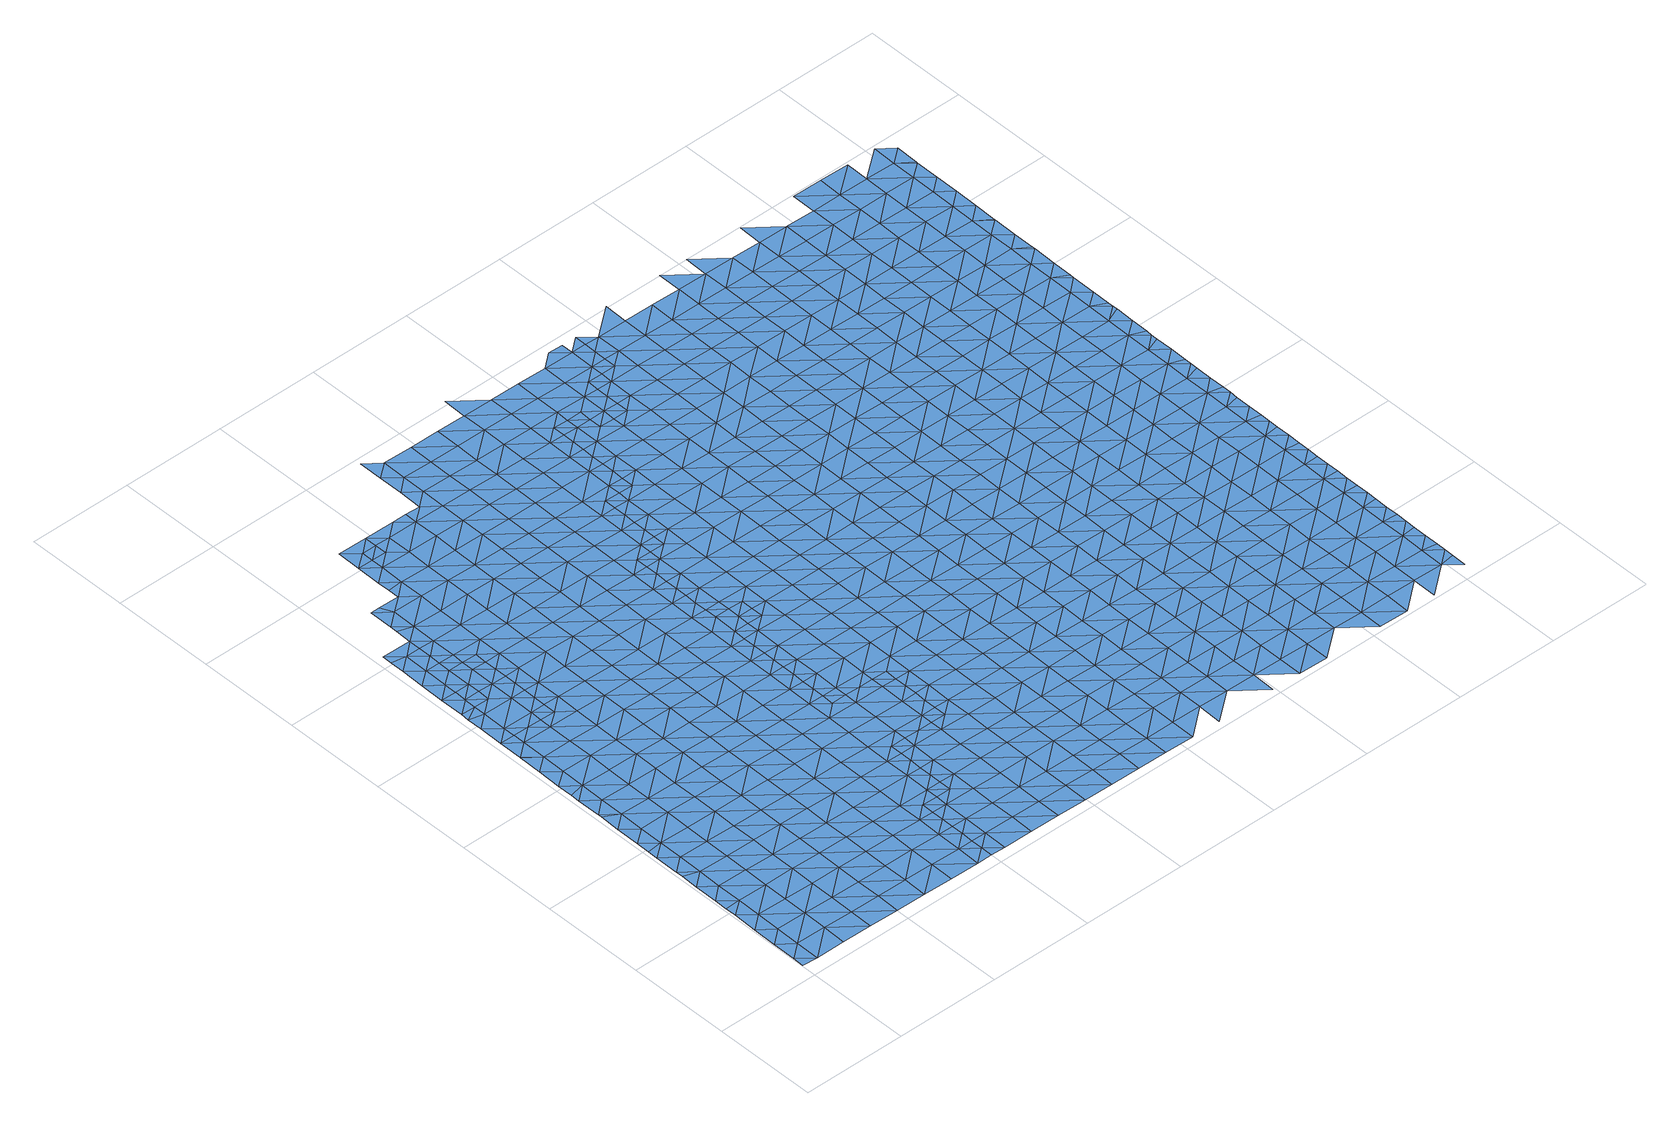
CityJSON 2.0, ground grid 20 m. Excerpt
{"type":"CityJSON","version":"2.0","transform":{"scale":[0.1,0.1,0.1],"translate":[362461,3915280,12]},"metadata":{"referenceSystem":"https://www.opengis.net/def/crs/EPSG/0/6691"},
"CityObjects":{
"waterbody1":{"type":"WaterBody","attributes":{"name":"9","class":"1140","function":"1","WaterBodyRiverFloodingRiskAttribute.description":"5","WaterBodyRiverFloodingRiskAttribute.rankOrg":"2","WaterBodyRiverFloodingRiskAttribute.adminType":"2","WaterBodyRiverFloodingRiskAttribute.scale":"L1"},"geometry":[{"type":"MultiSurface","lod":"1","boundaries":[[[0,1,2]],[[2,3,4]],[[2,1,3]],[[4,5,6]],[[5,4,3]],[[7,8,6]],[[9,3,1]],[[7,6,5]],[[10,11,8]],[[7,10,8]],[[3,12,5]],[[11,10,13]],[[9,12,3]],[[1,14,9]],[[5,12,7]],[[10,15,13]],[[13,15,16]],[[17,10,7]],[[16,18,19]],[[15,18,16]],[[19,18,20]],[[21,9,14]],[[17,15,10]],[[18,22,20]],[[7,12,23]],[[20,22,24]],[[17,7,23]],[[25,26,24]],[[17,27,15]],[[26,25,28]],[[25,24,22]],[[12,9,29]],[[18,15,27]],[[30,22,18]],[[29,9,21]],[[12,31,23]],[[28,32,33]],[[34,31,12]],[[28,25,32]],[[34,12,29]],[[35,36,33]],[[30,18,27]],[[36,35,37]],[[35,33,32]],[[25,22,38]],[[38,22,30]],[[17,23,39]],[[38,40,25]],[[41,37,35]],[[29,21,42]],[[43,37,41]],[[27,17,39]],[[44,45,43]],[[23,31,39]],[[27,46,30]],[[32,25,47]],[[45,44,48]],[[44,43,41]],[[34,29,49]],[[47,25,40]],[[35,32,47]],[[46,27,39]],[[29,42,49]],[[34,50,31]],[[51,48,44]],[[52,50,34]],[[53,48,51]],[[38,30,54]],[[41,35,55]],[[56,44,41]],[[31,50,39]],[[55,35,47]],[[34,49,52]],[[51,57,53]],[[30,46,54]],[[53,57,58]],[[58,57,59]],[[60,38,54]],[[56,41,55]],[[40,38,61]],[[59,62,63]],[[44,64,51]],[[49,42,65]],[[46,39,66]],[[61,38,60]],[[47,40,61]],[[49,67,52]],[[59,57,62]],[[68,64,44]],[[64,57,51]],[[69,54,46]],[[68,44,56]],[[39,50,66]],[[61,70,47]],[[71,63,62]],[[55,47,70]],[[52,72,50]],[[73,46,66]],[[49,65,67]],[[57,74,62]],[[70,75,55]],[[55,76,56]],[[64,74,57]],[[77,71,62]],[[78,66,50]],[[69,46,73]],[[60,54,69]],[[52,67,72]],[[79,68,56]],[[61,60,80]],[[76,55,75]],[[78,50,72]],[[66,81,73]],[[80,60,69]],[[65,82,67]],[[78,81,66]],[[68,79,64]],[[77,62,83]],[[62,74,83]],[[84,69,73]],[[70,61,85]],[[67,86,72]],[[56,76,79]],[[64,87,74]],[[61,80,85]],[[88,77,83]],[[82,86,67]],[[86,78,72]],[[65,89,82]],[[75,70,90]],[[91,83,74]],[[90,70,85]],[[92,76,75]],[[87,64,79]],[[73,81,84]],[[84,93,69]],[[94,88,83]],[[80,69,93]],[[92,79,76]],[[80,95,85]],[[96,75,90]],[[74,87,91]],[[97,82,89]],[[81,78,98]],[[99,84,81]],[[92,75,96]],[[100,87,79]],[[101,90,85]],[[78,86,98]],[[102,83,91]],[[80,93,95]],[[94,83,102]],[[103,86,82]],[[99,81,98]],[[104,85,95]],[[90,101,96]],[[100,79,92]],[[99,105,84]],[[106,91,87]],[[107,108,109]],[[110,111,107]],[[112,94,102]],[[113,94,112]],[[114,95,93]],[[86,115,98]],[[116,113,112]],[[117,106,87]],[[85,104,101]],[[82,97,103]],[[96,118,92]],[[117,87,100]],[[93,84,114]],[[119,102,91]],[[107,109,110]],[[111,120,121]],[[122,123,124]],[[122,116,112]],[[124,116,122]],[[114,84,105]],[[120,111,110]],[[98,125,99]],[[106,119,91]],[[119,112,102]],[[95,126,104]],[[127,121,120]],[[118,96,101]],[[86,103,115]],[[92,128,100]],[[109,129,110]],[[130,131,97]],[[132,133,134]],[[132,123,133]],[[135,136,137]],[[103,97,131]],[[125,98,115]],[[135,127,136]],[[123,122,133]],[[138,122,112]],[[104,139,101]],[[127,120,136]],[[128,92,118]],[[140,120,110]],[[95,114,126]],[[126,139,104]],[[129,140,110]],[[141,142,103]],[[103,142,115]],[[137,143,144]],[[145,146,129]],[[105,99,147]],[[103,131,141]],[[148,114,105]],[[145,134,146]],[[149,150,100]],[[150,106,117]],[[134,133,146]],[[101,151,118]],[[137,136,143]],[[149,100,128]],[[99,125,147]],[[143,152,144]],[[138,112,119]],[[153,133,122]],[[146,140,129]],[[117,100,150]],[[154,155,115]],[[115,155,125]],[[115,142,154]],[[156,126,114]],[[148,105,147]],[[157,119,106]],[[118,158,128]],[[136,120,159]],[[155,160,125]],[[161,122,138]],[[101,139,151]],[[159,120,140]],[[143,162,152]],[[160,163,125]],[[159,164,136]],[[136,165,143]],[[147,125,163]],[[156,114,148]],[[166,138,119]],[[167,139,126]],[[153,122,161]],[[146,133,153]],[[128,168,149]],[[118,151,158]],[[106,150,157]],[[169,126,156]],[[139,167,151]],[[140,146,170]],[[149,171,150]],[[147,172,148]],[[143,165,162]],[[138,173,161]],[[128,158,168]],[[140,174,159]],[[136,164,165]],[[119,157,166]],[[146,153,170]],[[175,172,147]],[[147,163,175]],[[176,158,151]],[[126,169,167]],[[150,177,157]],[[167,176,151]],[[178,153,161]],[[162,179,180]],[[149,168,171]],[[175,163,181]],[[138,166,173]],[[140,170,174]],[[156,148,172]],[[159,182,164]],[[180,179,183]],[[184,168,158]],[[156,185,169]],[[162,165,179]],[[157,186,166]],[[187,161,173]],[[176,184,158]],[[153,178,170]],[[150,171,177]],[[181,188,175]],[[159,174,189]],[[169,190,167]],[[191,183,192]],[[193,171,168]],[[183,179,192]],[[156,172,185]],[[166,194,173]],[[195,172,175]],[[161,187,178]],[[184,196,168]],[[159,189,182]],[[157,177,186]],[[165,197,179]],[[198,195,175]],[[178,199,170]],[[165,164,197]],[[175,188,198]],[[200,191,192]],[[196,193,168]],[[167,201,176]],[[174,170,199]],[[202,177,171]],[[169,185,190]],[[173,203,187]],[[164,182,197]],[[166,186,194]],[[179,204,192]],[[205,206,172]],[[172,206,185]],[[199,207,174]],[[205,172,195]],[[174,208,189]],[[193,202,171]],[[202,186,177]],[[192,209,200]],[[176,210,184]],[[167,190,201]],[[187,211,178]],[[173,194,203]],[[212,213,185]],[[179,197,204]],[[185,206,212]],[[214,194,186]],[[190,185,213]],[[184,215,196]],[[208,174,207]],[[208,216,189]],[[216,197,182]],[[176,201,210]],[[192,217,209]],[[178,218,199]],[[187,203,211]],[[182,189,216]],[[192,204,217]],[[190,219,201]],[[220,203,194]],[[184,210,215]],[[221,222,209]],[[199,223,207]],[[186,202,214]],[[178,211,218]],[[218,223,199]],[[222,221,224]],[[190,213,219]],[[193,196,225]],[[226,202,193]],[[201,227,210]],[[209,217,221]],[[228,194,214]],[[204,197,229]],[[196,215,225]],[[225,226,193]],[[207,230,208]],[[231,217,204]],[[203,232,211]],[[213,233,219]],[[197,216,229]],[[229,234,204]],[[221,235,224]],[[220,232,203]],[[232,218,211]],[[215,210,236]],[[237,216,208]],[[194,228,220]],[[201,219,227]],[[230,207,223]],[[236,238,215]],[[239,225,215]],[[230,237,208]],[[238,239,215]],[[233,240,219]],[[214,202,241]],[[242,223,218]],[[236,210,243]],[[244,229,216]],[[214,245,228]],[[231,204,234]],[[210,227,243]],[[202,226,241]],[[239,246,225]],[[232,242,218]],[[237,244,216]],[[246,247,225]],[[221,217,248]],[[240,249,219]],[[226,225,247]],[[228,250,220]],[[251,236,243]],[[248,217,231]],[[221,248,235]],[[252,230,223]],[[214,241,245]],[[247,253,226]],[[244,254,229]],[[227,219,249]],[[229,255,234]],[[253,256,226]],[[226,256,241]],[[257,252,223]],[[249,258,227]],[[259,237,230]],[[228,245,250]],[[249,240,260]],[[223,242,257]],[[243,227,258]],[[261,262,241]],[[241,262,245]],[[235,248,263]],[[251,243,264]],[[232,220,265]],[[241,256,261]],[[266,264,243]],[[259,244,237]],[[232,267,242]],[[229,254,255]],[[220,250,265]],[[260,268,249]],[[231,234,269]],[[270,271,245]],[[270,245,262]],[[272,257,242]],[[259,230,252]],[[273,254,244]],[[250,245,271]],[[243,258,266]],[[248,231,269]],[[263,248,274]],[[234,255,269]],[[232,265,267]],[[275,276,249]],[[275,249,268]],[[250,277,265]],[[258,249,276]],[[278,252,257]],[[279,255,254]],[[280,264,266]],[[250,271,277]],[[273,244,259]],[[281,248,269]],[[242,267,272]],[[277,282,265]],[[283,284,258]],[[285,267,265]],[[274,248,281]],[[273,279,254]],[[258,276,283]],[[282,285,265]],[[266,258,284]],[[286,280,266]],[[287,269,255]],[[271,288,277]],[[252,289,259]],[[284,286,266]],[[281,290,274]],[[257,272,278]],[[278,289,252]],[[285,291,267]],[[292,272,267]],[[274,290,293]],[[279,287,255]],[[288,271,294]],[[291,292,267]],[[295,280,286]],[[259,296,273]],[[297,277,288]],[[269,298,281]],[[287,298,269]],[[299,300,272]],[[272,300,278]],[[294,301,288]],[[302,293,303]],[[272,292,299]],[[293,290,303]],[[273,304,279]],[[305,306,302]],[[281,307,290]],[[259,289,296]],[[300,308,278]],[[309,289,278]],[[298,307,281]],[[310,311,288]],[[308,309,278]],[[305,302,303]],[[288,301,310]],[[297,288,311]],[[312,287,279]],[[313,303,290]],[[273,296,304]],[[307,313,290]],[[314,296,289]],[[315,298,287]],[[316,305,303]],[[314,289,309]],[[279,304,312]],[[296,317,304]],[[316,303,313]],[[287,312,315]],[[316,318,305]],[[309,319,314]],[[307,298,320]],[[304,321,312]],[[307,322,313]],[[296,314,317]],[[317,321,304]],[[298,315,320]],[[319,323,314]],[[312,324,315]],[[313,325,316]],[[323,326,314]],[[307,320,322]],[[326,327,314]],[[328,320,315]],[[317,314,327]],[[316,329,318]],[[312,321,324]],[[330,321,317]],[[313,322,325]],[[325,329,316]],[[331,330,317]],[[317,327,331]],[[315,324,328]],[[329,332,318]],[[333,334,321]],[[322,320,335]],[[321,330,333]],[[324,321,334]],[[320,328,335]],[[336,322,335]],[[324,337,328]],[[325,322,338]],[[324,334,339]],[[322,336,338]],[[340,339,334]],[[329,341,332]],[[329,325,341]],[[335,328,337]],[[324,339,337]],[[325,338,341]],[[340,342,339]],[[336,335,343]],[[335,337,343]],[[343,344,336]],[[345,337,339]],[[332,341,346]],[[347,345,339]],[[338,336,344]],[[339,342,347]],[[348,349,337]],[[337,349,343]],[[341,338,350]],[[337,345,348]],[[350,338,344]],[[349,351,343]],[[351,352,343]],[[343,352,344]],[[346,341,353]],[[353,341,350]],[[354,355,344]],[[344,355,350]],[[356,346,357]],[[344,352,354]],[[346,353,357]],[[355,358,350]],[[350,358,353]],[[353,359,357]],[[358,359,353]],[[355,360,358]],[[360,361,358]],[[362,357,359]],[[361,363,358]],[[358,363,359]],[[364,365,361]],[[364,366,365]],[[365,366,367]],[[365,363,361]],[[359,368,362]],[[367,369,365]],[[359,363,368]],[[370,363,365]],[[371,370,365]],[[365,369,371]],[[362,368,372]],[[370,373,363]],[[374,368,363]],[[373,374,363]],[[375,372,368]],[[375,368,374]],[[375,374,376]],[[372,377,378]],[[372,375,377]],[[376,379,375]],[[380,378,377]],[[381,377,375]],[[382,381,375]],[[375,379,382]],[[381,383,377]],[[383,384,377]]]}]},
"waterbody2":{"type":"WaterBody","attributes":{"name":"9","class":"1140","function":"1","WaterBodyRiverFloodingRiskAttribute.description":"5","WaterBodyRiverFloodingRiskAttribute.rankOrg":"2","WaterBodyRiverFloodingRiskAttribute.adminType":"2","WaterBodyRiverFloodingRiskAttribute.scale":"L1"},"geometry":[{"type":"MultiSurface","lod":"1","boundaries":[[[385,386,387]],[[387,386,388]],[[389,390,387]],[[387,390,391]],[[392,389,387]],[[392,387,388]],[[391,385,387]]]}]},
"waterbody3":{"type":"WaterBody","attributes":{"name":"9","class":"1140","function":"1","WaterBodyRiverFloodingRiskAttribute.description":"5","WaterBodyRiverFloodingRiskAttribute.rankOrg":"1","WaterBodyRiverFloodingRiskAttribute.adminType":"2","WaterBodyRiverFloodingRiskAttribute.scale":"L1"},"geometry":[{"type":"MultiSurface","lod":"1","boundaries":[[[109,108,393]],[[393,145,109]],[[389,394,395]],[[124,123,395]],[[113,116,396]],[[395,396,116]],[[395,397,396]],[[396,397,77]],[[396,77,88]],[[88,94,396]],[[113,396,94]],[[124,395,116]],[[398,132,134]],[[145,393,134]],[[145,129,109]],[[71,77,397]],[[394,397,395]],[[394,389,392]],[[385,391,399]],[[400,401,399]],[[402,397,394]],[[400,403,401]],[[107,111,400]],[[404,127,405]],[[121,404,111]],[[111,404,400]],[[400,404,403]],[[403,404,406]],[[404,405,406]],[[401,386,399]],[[386,385,399]],[[407,392,388]],[[392,407,394]],[[402,394,407]],[[121,127,404]],[[63,397,402]],[[63,71,397]],[[398,123,132]],[[123,398,395]],[[398,389,395]],[[390,389,398]],[[390,398,391]],[[391,398,393]],[[134,393,398]],[[108,391,393]],[[399,391,108]],[[400,399,108]],[[400,108,107]]]}]},
"waterbody4":{"type":"WaterBody","attributes":{"name":"9","class":"1140","function":"1","WaterBodyRiverFloodingRiskAttribute.description":"5","WaterBodyRiverFloodingRiskAttribute.rankOrg":"3","WaterBodyRiverFloodingRiskAttribute.adminType":"2","WaterBodyRiverFloodingRiskAttribute.scale":"L1"},"geometry":[{"type":"MultiSurface","lod":"1","boundaries":[[[131,130,408]],[[141,409,142]],[[141,131,409]],[[131,408,409]],[[154,410,155]],[[154,142,410]],[[142,409,410]],[[411,409,408]],[[410,412,155]],[[160,155,412]],[[163,160,412]],[[413,410,409]],[[181,163,412]],[[413,409,411]],[[412,410,414]],[[181,412,188]],[[414,410,413]],[[415,413,411]],[[416,412,414]],[[188,412,416]],[[417,195,198]],[[417,188,416]],[[198,188,417]],[[414,413,418]],[[418,413,415]],[[205,419,206]],[[419,195,417]],[[205,195,419]],[[416,414,420]],[[421,417,416]],[[420,414,418]],[[212,422,213]],[[212,206,422]],[[206,419,422]],[[415,423,418]],[[421,416,420]],[[417,424,419]],[[421,424,417]],[[233,213,422]],[[425,422,419]],[[418,426,420]],[[422,240,233]],[[418,423,426]],[[426,427,420]],[[420,428,421]],[[419,424,425]],[[428,424,421]],[[429,422,425]],[[240,422,429]],[[238,236,251]],[[430,239,238]],[[420,427,428]],[[424,431,425]],[[238,251,430]],[[430,432,239]],[[428,431,424]],[[260,240,429]],[[246,239,432]],[[426,423,433]],[[434,429,425]],[[247,246,432]],[[251,264,430]],[[433,435,426]],[[432,436,247]],[[268,260,429]],[[253,436,256]],[[253,247,436]],[[427,426,435]],[[435,437,427]],[[438,432,430]],[[427,439,428]],[[425,431,434]],[[434,440,429]],[[261,441,262]],[[261,256,441]],[[429,440,268]],[[256,436,441]],[[438,436,432]],[[430,264,442]],[[280,442,264]],[[443,262,441]],[[270,262,443]],[[439,427,437]],[[431,428,439]],[[444,434,431]],[[433,445,435]],[[271,270,443]],[[438,430,442]],[[436,446,441]],[[275,268,447]],[[294,271,443]],[[268,440,447]],[[276,275,447]],[[435,448,437]],[[280,295,442]],[[444,431,439]],[[449,443,441]],[[434,450,440]],[[277,297,282]],[[446,436,438]],[[444,450,434]],[[283,276,451]],[[452,285,282]],[[446,449,441]],[[276,447,451]],[[284,283,451]],[[453,447,440]],[[448,435,445]],[[437,454,439]],[[451,455,284]],[[294,443,301]],[[282,297,452]],[[455,295,286]],[[452,456,285]],[[457,442,295]],[[286,284,455]],[[456,292,291]],[[458,444,439]],[[291,285,456]],[[454,437,448]],[[457,459,442]],[[443,460,301]],[[297,311,452]],[[438,459,446]],[[460,443,449]],[[440,450,453]],[[453,461,447]],[[438,442,459]],[[457,295,455]],[[299,462,300]],[[299,292,462]],[[451,447,461]],[[458,439,454]],[[463,449,446]],[[444,464,450]],[[292,456,462]],[[465,456,452]],[[451,466,455]],[[458,464,444]],[[461,466,451]],[[462,467,300]],[[459,463,446]],[[310,468,311]],[[448,445,469]],[[310,301,468]],[[308,467,309]],[[308,300,467]],[[301,460,468]],[[470,453,450]],[[469,471,448]],[[455,472,457]],[[452,311,465]],[[454,448,471]],[[319,309,467]],[[311,468,465]],[[460,449,473]],[[453,470,461]],[[462,456,474]],[[471,475,454]],[[473,449,463]],[[450,464,476]],[[474,456,465]],[[455,466,472]],[[462,477,467]],[[458,454,475]],[[470,450,476]],[[467,323,319]],[[478,464,458]],[[468,460,479]],[[480,465,468]],[[481,457,472]],[[459,482,463]],[[479,460,473]],[[470,483,461]],[[477,462,474]],[[459,457,482]],[[479,480,468]],[[484,471,469]],[[478,476,464]],[[466,461,483]],[[482,457,481]],[[485,473,463]],[[486,474,465]],[[458,475,487]],[[467,488,323]],[[488,467,477]],[[482,485,463]],[[478,458,487]],[[472,466,489]],[[490,481,472]],[[491,475,471]],[[492,479,473]],[[493,477,474]],[[478,494,476]],[[476,495,470]],[[486,465,480]],[[466,483,489]],[[489,490,472]],[[485,492,473]],[[326,323,496]],[[497,471,484]],[[475,491,487]],[[470,495,483]],[[323,488,496]],[[327,326,496]],[[479,498,480]],[[499,488,477]],[[474,486,493]],[[500,330,331]],[[331,327,500]],[[471,497,491]],[[476,494,495]],[[483,501,489]],[[327,496,500]],[[502,481,490]],[[499,496,488]],[[482,503,485]],[[487,504,478]],[[480,505,486]],[[482,481,503]],[[479,492,498]],[[498,505,480]],[[477,493,506]],[[507,504,487]],[[508,490,489]],[[333,330,509]],[[503,481,502]],[[507,487,491]],[[478,504,494]],[[484,510,497]],[[330,500,509]],[[334,333,509]],[[499,477,506]],[[485,511,492]],[[483,495,501]],[[486,512,493]],[[496,513,500]],[[340,334,509]],[[508,489,501]],[[514,506,493]],[[515,502,490]],[[497,516,491]],[[512,486,505]],[[508,517,490]],[[513,496,499]],[[485,503,511]],[[510,516,497]],[[516,507,491]],[[495,494,518]],[[519,492,511]],[[494,504,518]],[[509,500,520]],[[514,493,512]],[[340,509,342]],[[520,500,513]],[[498,492,521]],[[514,522,506]],[[506,523,499]],[[501,495,524]],[[515,490,517]],[[503,502,515]],[[525,511,503]],[[507,526,504]],[[521,492,519]],[[505,498,521]],[[516,526,507]],[[495,518,524]],[[501,527,508]],[[521,528,505]],[[342,509,529]],[[530,518,504]],[[509,520,529]],[[531,527,501]],[[527,517,508]],[[532,519,511]],[[531,501,524]],[[512,505,528]],[[525,503,515]],[[513,499,523]],[[512,533,514]],[[506,522,523]],[[525,532,511]],[[534,520,513]],[[528,533,512]],[[535,516,510]],[[536,345,347]],[[523,537,513]],[[536,342,529]],[[347,342,536]],[[538,524,518]],[[510,539,535]],[[540,515,517]],[[504,526,530]],[[537,534,513]],[[530,541,518]],[[520,534,529]],[[542,526,516]],[[348,543,349]],[[348,345,543]],[[544,545,519]],[[546,517,527]],[[522,514,547]],[[548,523,522]],[[515,540,525]],[[345,536,543]],[[544,519,532]],[[521,519,545]],[[529,549,536]],[[543,550,349]],[[514,533,547]],[[538,518,541]],[[534,549,529]],[[531,524,538]],[[351,550,352]],[[551,532,525]],[[351,349,550]],[[528,521,545]],[[552,533,528]],[[517,546,540]],[[516,535,542]],[[523,553,537]],[[522,547,548]],[[554,555,526]],[[354,556,355]],[[554,526,542]],[[354,352,556]],[[527,557,546]],[[551,525,540]],[[530,526,555]],[[558,544,532]],[[352,550,556]],[[531,538,559]],[[543,536,560]],[[527,531,557]],[[561,550,543]],[[562,547,533]],[[551,563,532]],[[528,545,552]],[[523,548,553]],[[553,564,537]],[[541,530,555]],[[536,549,560]],[[360,355,556]],[[531,559,557]],[[565,549,534]],[[541,566,538]],[[567,533,552]],[[557,568,546]],[[546,569,540]],[[561,543,560]],[[542,535,570]],[[556,550,366]],[[534,537,565]],[[364,360,556]],[[570,535,571]],[[558,532,563]],[[572,541,555]],[[545,544,558]],[[573,552,545]],[[548,547,562]],[[574,553,548]],[[540,569,551]],[[565,537,564]],[[533,567,562]],[[558,573,545]],[[556,366,364]],[[364,361,360]],[[366,550,575]],[[559,538,566]],[[549,576,560]],[[550,561,575]],[[569,546,568]],[[577,542,570]],[[541,572,566]],[[578,567,552]],[[579,557,559]],[[554,542,580]],[[551,581,563]],[[582,576,549]],[[574,548,562]],[[569,581,551]],[[553,583,564]],[[582,549,565]],[[560,576,561]],[[580,542,577]],[[367,366,575]],[[584,559,566]],[[555,554,585]],[[552,573,578]],[[567,586,562]],[[553,574,583]],[[572,555,585]],[[579,559,584]],[[568,557,579]],[[554,580,585]],[[587,586,567]],[[565,564,588]],[[587,567,578]],[[575,561,589]],[[588,564,583]],[[563,581,590]],[[558,563,591]],[[367,575,369]],[[592,593,570]],[[588,594,565]],[[595,369,575]],[[596,597,572]],[[561,576,589]],[[589,595,575]],[[598,580,577]],[[596,572,585]],[[573,558,591]],[[566,597,584]],[[570,599,592]],[[574,562,586]],[[577,570,593]],[[563,590,591]],[[582,565,594]],[[566,572,597]],[[568,579,600]],[[569,568,601]],[[602,583,574]],[[591,603,573]],[[604,576,582]],[[573,605,578]],[[598,585,580]],[[601,568,600]],[[581,569,601]],[[605,587,578]],[[606,602,574]],[[607,590,581]],[[584,608,579]],[[583,602,588]],[[576,604,589]],[[595,609,369]],[[574,586,606]],[[582,594,610]],[[609,370,371]],[[577,593,598]],[[371,369,609]],[[605,573,603]],[[611,584,597]],[[599,612,592]],[[598,613,585]],[[604,582,610]],[[581,601,614]],[[589,615,595]],[[609,616,370]],[[608,584,611]],[[604,615,589]],[[600,579,608]],[[607,581,614]],[[591,590,607]],[[617,597,596]],[[373,370,616]],[[586,587,618]],[[619,601,600]],[[592,620,593]],[[594,588,621]],[[596,585,622]],[[623,610,594]],[[374,373,616]],[[618,587,605]],[[586,624,606]],[[621,588,602]],[[620,598,593]],[[599,625,612]],[[376,374,616]],[[585,613,622]],[[603,591,626]],[[597,617,611]],[[627,600,608]],[[626,591,607]],[[624,586,618]],[[609,595,628]],[[623,594,621]],[[628,595,615]],[[624,629,606]],[[609,630,616]],[[606,631,602]],[[619,600,627]],[[592,612,620]],[[614,601,619]],[[632,613,598]],[[596,622,617]],[[633,634,603]],[[620,635,598]],[[636,607,614]],[[633,603,626]],[[637,618,605]],[[638,621,602]],[[639,610,623]],[[605,603,634]],[[376,616,379]],[[640,615,604]],[[604,610,641]],[[642,379,616]],[[643,612,625]],[[609,628,630]],[[630,642,616]],[[644,636,614]],[[636,626,607]],[[634,637,605]],[[608,645,627]],[[631,606,629]],[[644,614,619]],[[631,638,602]],[[613,646,622]],[[611,617,647]],[[608,611,645]],[[640,628,615]],[[618,637,624]],[[621,638,623]],[[610,639,641]],[[643,620,612]],[[632,598,635]],[[632,646,613]],[[611,647,645]],[[648,619,627]],[[649,633,626]],[[640,604,641]],[[642,650,379]],[[617,622,646]],[[650,381,382]],[[651,635,620]],[[652,649,626]],[[649,634,633]],[[617,653,647]],[[382,379,650]],[[654,627,645]],[[629,624,655]],[[619,648,644]],[[652,626,636]],[[639,623,656]],[[646,653,617]],[[657,641,639]],[[655,624,637]],[[630,628,658]],[[656,623,638]],[[658,628,640]],[[659,651,620]],[[630,660,642]],[[650,661,381]],[[659,620,643]],[[383,661,384]],[[662,637,634]],[[663,645,647]],[[383,381,661]],[[627,654,648]],[[631,629,664]],[[665,636,644]],[[666,650,642]],[[657,639,656]],[[660,630,658]],[[629,655,664]],[[664,667,631]],[[631,668,638]],[[641,669,640]],[[660,666,642]],[[665,652,636]],[[670,655,637]],[[645,663,654]],[[671,644,648]],[[632,635,672]],[[662,634,649]],[[647,653,673]],[[674,669,641]],[[675,661,650]],[[674,641,657]],[[646,632,672]],[[638,676,656]],[[640,677,658]],[[635,651,672]],[[647,673,663]],[[668,631,667]],[[644,671,665]],[[668,676,638]],[[670,637,662]],[[678,664,655]],[[656,676,657]],[[659,643,679]],[[650,666,675]],[[680,646,672]],[[681,682,652]],[[643,683,679]],[[648,684,671]],[[653,646,685]],[[653,686,673]],[[687,655,670]],[[654,663,688]],[[660,658,677]],[[648,654,684]],[[652,665,681]],[[689,690,661]],[[649,652,682]],[[657,691,674]],[[640,669,677]],[[660,692,666]],[[693,672,651]],[[689,661,675]],[[686,663,673]],[[677,692,660]],[[646,680,685]],[[682,694,649]],[[694,670,662]],[[678,655,687]],[[654,688,684]],[[659,679,695]],[[667,664,678]],[[651,659,693]],[[696,669,674]],[[691,657,676]],[[662,649,694]],[[693,659,695]],[[666,697,675]],[[686,653,685]],[[683,698,679]],[[668,667,699]],[[693,700,672]],[[686,701,663]],[[670,702,687]],[[671,684,703]],[[665,671,704]],[[696,674,691]],[[667,678,699]],[[699,705,668]],[[668,706,676]],[[707,685,680]],[[696,708,669]],[[701,709,663]],[[666,692,697]],[[675,710,689]],[[698,711,679]],[[679,712,695]],[[671,703,704]],[[680,672,707]],[[681,713,682]],[[688,663,709]],[[714,678,687]],[[681,665,713]],[[670,694,702]],[[715,675,697]],[[677,669,716]],[[709,717,688]],[[717,703,684]],[[695,712,693]],[[672,700,707]],[[706,668,705]],[[665,704,713]],[[691,676,706]],[[718,687,702]],[[692,677,716]],[[684,688,717]],[[691,719,696]],[[669,708,716]],[[692,720,697]],[[675,715,710]],[[686,685,721]],[[679,711,712]],[[722,704,703]],[[721,685,707]],[[714,723,678]],[[712,724,693]],[[687,718,714]],[[719,691,706]],[[682,713,725]],[[694,682,726]],[[696,727,708]],[[699,678,723]],[[700,693,724]],[[697,728,715]],[[692,716,720]],[[729,686,721]],[[705,699,723]],[[700,730,707]],[[682,725,726]],[[701,686,731]],[[702,732,718]],[[701,733,709]],[[703,717,722]],[[727,696,719]],[[702,694,732]],[[734,712,711]],[[723,735,705]],[[736,730,700]],[[731,686,729]],[[697,720,728]],[[736,700,724]],[[728,737,715]],[[738,739,704]],[[711,698,734]],[[706,705,735]],[[707,740,721]],[[694,726,732]],[[718,741,714]],[[704,722,738]],[[713,704,739]],[[742,719,706]],[[708,727,743]],[[733,701,731]],[[716,708,744]],[[717,709,733]],[[745,724,712]],[[710,715,746]],[[739,747,713]],[[747,726,725]],[[721,740,729]],[[720,716,744]],[[733,748,717]],[[749,706,735]],[[725,713,747]],[[708,743,744]],[[718,732,741]],[[720,750,728]],[[714,751,723]],[[715,737,746]],[[722,717,748]],[[707,730,740]],[[752,732,726]],[[729,753,731]],[[712,734,754]],[[742,706,749]],[[727,719,742]],[[748,755,722]],[[723,751,735]],[[722,756,738]],[[727,757,743]],[[750,720,744]],[[714,741,758]],[[712,754,745]],[[759,733,731]],[[736,724,760]],[[729,740,753]],[[714,758,751]],[[737,728,761]],[[735,762,749]],[[738,763,739]],[[757,727,742]],[[726,747,752]],[[761,728,750]],[[751,762,735]],[[730,736,760]],[[756,722,755]],[[724,745,760]],[[764,765,732]],[[734,766,767]],[[765,758,741]],[[731,753,768]],[[769,742,749]],[[732,752,764]],[[741,732,765]],[[754,734,767]],[[770,753,740]],[[743,757,771]],[[759,731,768]],[[744,743,772]],[[759,773,733]],[[737,761,774]],[[763,738,756]],[[775,730,760]],[[746,737,776]],[[747,739,763]],[[777,755,748]],[[778,769,749]],[[740,730,770]],[[750,744,772]],[[748,733,773]],[[776,737,774]],[[778,749,762]],[[779,746,776]],[[763,780,747]],[[747,781,752]],[[743,771,772]],[[750,782,761]],[[758,783,751]],[[770,730,775]],[[772,782,750]],[[773,777,748]],[[784,768,753]],[[754,767,785]],[[786,783,758]],[[745,754,787]],[[757,742,769]],[[770,788,753]],[[789,774,761]],[[751,783,762]],[[757,790,771]],[[758,765,786]],[[760,745,787]],[[754,785,787]],[[782,789,761]],[[756,755,777]],[[781,747,780]],[[764,752,781]],[[791,759,768]],[[760,792,775]],[[793,785,767]],[[794,795,767]],[[762,796,778]],[[756,797,763]],[[795,793,767]],[[790,757,769]],[[781,798,764]],[[764,799,765]],[[783,796,762]],[[800,792,760]],[[801,776,774]],[[790,802,771]],[[800,760,787]],[[753,788,784]],[[803,787,785]],[[756,777,804]],[[805,801,774]],[[801,806,776]],[[763,807,780]],[[808,785,793]],[[765,809,786]],[[805,774,789]],[[796,810,778]],[[778,811,769]],[[772,771,812]],[[803,785,808]],[[799,764,798]],[[768,784,791]],[[756,804,797]],[[770,775,813]],[[814,781,780]],[[815,800,787]],[[803,816,787]],[[782,772,812]],[[773,759,817]],[[771,802,812]],[[782,818,789]],[[769,819,790]],[[820,784,788]],[[817,759,791]],[[775,792,813]],[[809,765,799]],[[783,786,809]],[[787,816,815]],[[763,797,807]],[[811,819,769]],[[788,770,820]],[[821,798,781]],[[822,792,800]],[[777,773,823]],[[778,810,811]],[[790,819,802]],[[824,800,815]],[[789,825,805]],[[820,770,813]],[[782,812,818]],[[823,773,817]],[[822,800,824]],[[826,791,784]],[[827,828,783]],[[828,810,796]],[[780,807,814]],[[822,829,792]],[[830,813,792]],[[804,777,831]],[[829,830,792]],[[783,809,827]],[[796,783,828]],[[819,832,802]],[[789,818,825]],[[831,777,823]],[[825,833,805]],[[797,804,831]],[[805,834,801]],[[821,781,814]],[[835,784,820]],[[799,798,821]],[[836,817,791]],[[837,811,810]],[[838,818,812]],[[799,839,809]],[[813,840,820]],[[841,813,830]],[[812,802,842]],[[843,844,797]],[[784,835,826]],[[840,813,841]],[[839,827,809]],[[845,814,807]],[[842,838,812]],[[840,846,820]],[[797,831,843]],[[807,797,844]],[[802,832,842]],[[799,821,847]],[[818,838,825]],[[846,848,820]],[[805,833,834]],[[810,828,837]],[[811,849,819]],[[823,817,836]],[[835,820,848]],[[791,826,836]],[[850,821,814]],[[799,847,839]],[[851,833,825]],[[819,849,832]],[[852,853,835]],[[811,837,854]],[[852,835,848]],[[831,823,855]],[[845,807,844]],[[826,835,853]],[[855,823,836]],[[856,843,831]],[[855,857,831]],[[853,858,826]],[[859,836,826]],[[811,854,849]],[[827,839,860]],[[828,827,861]],[[828,862,837]],[[825,838,851]],[[850,814,845]],[[847,821,850]],[[859,826,858]],[[842,832,863]],[[827,860,861]],[[864,865,833]],[[865,866,834]],[[832,849,863]],[[842,867,838]],[[868,836,859]],[[833,851,864]],[[856,831,857]],[[834,833,865]],[[844,843,856]],[[839,847,869]],[[855,836,870]],[[862,828,861]],[[854,837,862]],[[871,845,844]],[[870,836,868]],[[870,872,855]],[[873,857,855]],[[874,842,863]],[[847,850,869]],[[838,867,851]],[[872,873,855]],[[875,871,844]],[[876,877,839]],[[875,844,856]],[[876,839,869]],[[878,856,857]],[[842,874,867]],[[860,839,877]],[[879,864,851]],[[854,862,880]],[[849,854,881]],[[882,878,857]],[[882,857,873]],[[850,845,871]],[[861,860,877]],[[863,849,881]],[[883,879,851]],[[879,865,864]],[[884,862,861]],[[854,880,881]],[[878,885,856]],[[863,886,874]],[[850,887,869]],[[883,851,867]],[[885,888,856]],[[856,888,875]],[[889,850,871]],[[890,871,875]],[[861,877,891]],[[863,881,886]],[[892,890,875]],[[892,875,888]],[[887,850,889]],[[876,869,887]],[[884,861,891]],[[880,862,884]],[[867,893,883]],[[894,889,871]],[[895,865,879]],[[874,886,896]],[[867,874,893]],[[871,890,897]],[[877,876,898]],[[893,874,896]],[[898,876,887]],[[899,891,877]],[[871,897,894]],[[900,887,889]],[[880,884,901]],[[881,880,902]],[[893,903,883]],[[883,904,879]],[[905,900,889]],[[905,889,894]],[[906,899,877]],[[902,880,901]],[[906,877,898]],[[903,904,883]],[[904,895,879]],[[907,884,891]],[[900,908,887]],[[909,898,887]],[[886,881,910]],[[910,881,902]],[[896,886,910]],[[909,887,908]],[[911,901,884]],[[912,893,896]],[[907,891,899]],[[913,912,896]],[[906,898,914]],[[898,909,915]],[[916,895,917]],[[893,912,903]],[[914,898,915]],[[914,918,906]],[[917,895,904]],[[919,899,906]],[[896,910,913]],[[918,919,906]],[[911,884,907]],[[902,901,911]],[[920,916,917]],[[921,907,899]],[[919,921,899]],[[922,917,904]],[[902,911,923]],[[910,902,924]],[[925,911,907]],[[903,912,926]],[[904,903,922]],[[927,907,921]],[[924,902,923]],[[913,910,924]],[[925,907,927]],[[903,926,922]],[[928,920,917]],[[913,929,912]],[[930,923,911]],[[930,911,925]],[[929,926,912]],[[931,928,917]],[[931,917,922]],[[913,924,932]],[[933,924,923]],[[934,933,923]],[[934,923,930]],[[913,932,929]],[[935,922,926]],[[936,924,933]],[[932,924,936]],[[937,926,929]],[[938,932,936]],[[935,926,937]],[[931,922,935]],[[929,932,939]],[[932,938,939]],[[940,937,929]],[[929,939,940]],[[931,935,941]],[[942,935,937]],[[940,942,937]],[[931,941,943]],[[944,941,935]],[[942,944,935]],[[945,943,941]],[[946,945,941]],[[946,941,944]]]}]},
"waterbody5":{"type":"WaterBody","attributes":{"name":"9","class":"1140","function":"1","WaterBodyRiverFloodingRiskAttribute.description":"5","WaterBodyRiverFloodingRiskAttribute.rankOrg":"1","WaterBodyRiverFloodingRiskAttribute.adminType":"2","WaterBodyRiverFloodingRiskAttribute.scale":"L1"},"geometry":[{"type":"MultiSurface","lod":"1","boundaries":[[[947,191,200]],[[947,948,191]],[[224,948,947]],[[224,947,222]],[[200,222,947]],[[200,209,222]]]}]}
},
"vertices":[
[2,30,8],[31,28,8],[3,52,8],[31,75,8],[3,98,8],[32,121,8],[4,144,8],[33,167,8],[5,191,8],[88,74,8],[34,213,8],[5,212,8],[89,120,8],[6,237,8],[87,28,8],[34,260,8],[6,283,8],[90,212,8],[35,306,8],[7,315,8],[7,329,8],[144,27,8],[36,352,8],[90,166,8],[8,376,8],[36,398,8],[8,395,8],[91,259,8],[8,422,8],[145,73,8],[92,305,8],[146,165,8],[37,444,8],[9,468,8],[146,119,8],[38,491,8],[10,507,8],[10,514,8],[92,351,8],[147,212,8],[93,397,8],[38,537,8],[201,26,8],[10,560,8],[39,583,8],[11,577,8],[148,258,8],[94,444,8],[11,607,8],[202,72,8],[203,165,8],[40,629,8],[202,118,8],[12,653,8],[149,304,8],[95,490,8],[95,536,8],[41,675,8],[13,698,8],[13,699,8],[149,350,8],[150,396,8],[41,722,8],[13,745,8],[97,628,8],[258,25,8],[204,211,8],[259,71,8],[96,582,8],[205,303,8],[151,443,8],[42,745,8],[259,117,8],[205,257,8],[97,675,8],[151,489,8],[152,535,8],[70,744,8],[260,164,8],[153,581,8],[206,349,8],[261,210,8],[315,70,8],[98,721,8],[261,256,8],[207,396,8],[316,117,8],[153,628,8],[98,744,8],[315,24,8],[207,442,8],[154,674,8],[209,534,8],[262,302,8],[127,743,8],[263,348,8],[208,488,8],[371,23,8],[317,163,8],[317,209,8],[210,580,8],[264,441,8],[155,720,8],[372,69,8],[263,395,8],[318,255,8],[211,673,8],[73,952,8],[73,929,8],[101,929,8],[102,952,8],[74,975,8],[156,766,8],[127,767,8],[319,301,8],[373,116,8],[128,790,8],[210,627,8],[265,487,8],[212,719,8],[102,998,8],[74,999,8],[156,812,8],[128,836,8],[128,813,8],[374,162,8],[320,348,8],[74,1022,8],[266,533,8],[130,928,8],[400,23,8],[400,46,8],[129,859,8],[157,859,8],[129,882,8],[75,1054,8],[103,1044,8],[75,1068,8],[212,765,8],[320,394,8],[158,951,8],[400,69,8],[401,92,8],[104,1091,8],[76,1114,8],[129,905,8],[158,905,8],[374,208,8],[375,254,8],[266,580,8],[267,626,8],[321,440,8],[93,1114,8],[214,858,8],[401,115,8],[402,138,8],[376,301,8],[268,672,8],[322,486,8],[159,997,8],[402,161,8],[213,812,8],[133,1113,8],[402,185,8],[160,1043,8],[161,1090,8],[268,718,8],[377,393,8],[322,532,8],[376,347,8],[214,904,8],[323,579,8],[432,253,8],[269,764,8],[215,950,8],[431,207,8],[378,439,8],[324,625,8],[271,857,8],[161,1136,8],[133,1134,8],[431,184,8],[217,1043,8],[133,1159,8],[378,485,8],[432,300,8],[325,671,8],[270,811,8],[459,184,8],[216,996,8],[433,346,8],[134,1206,8],[162,1182,8],[380,578,8],[325,717,8],[460,230,8],[379,532,8],[217,1089,8],[459,207,8],[271,903,8],[162,1205,8],[434,392,8],[381,624,8],[326,764,8],[218,1135,8],[460,253,8],[460,276,8],[272,949,8],[273,995,8],[191,1205,8],[435,438,8],[327,810,8],[461,299,8],[461,322,8],[381,670,8],[435,485,8],[273,1042,8],[219,1181,8],[327,856,8],[490,345,8],[383,763,8],[219,1227,8],[191,1228,8],[328,902,8],[191,1251,8],[436,531,8],[437,577,8],[491,391,8],[382,716,8],[274,1088,8],[329,948,8],[276,1180,8],[383,809,8],[490,322,8],[275,1134,8],[248,1250,8],[463,461,8],[329,995,8],[464,484,8],[464,507,8],[518,321,8],[437,623,8],[384,855,8],[491,437,8],[330,1041,8],[438,669,8],[464,530,8],[465,553,8],[276,1227,8],[547,344,8],[439,716,8],[492,461,8],[386,948,8],[465,577,8],[331,1087,8],[332,1133,8],[465,600,8],[385,901,8],[547,390,8],[386,994,8],[546,321,8],[466,623,8],[466,646,8],[276,1250,8],[520,460,8],[439,762,8],[548,437,8],[440,808,8],[575,321,8],[332,1179,8],[466,669,8],[467,692,8],[441,854,8],[387,1040,8],[305,1249,8],[575,344,8],[575,367,8],[468,738,8],[442,900,8],[388,1086,8],[548,460,8],[333,1226,8],[468,761,8],[576,390,8],[576,413,8],[468,785,8],[576,436,8],[388,1132,8],[496,715,8],[442,947,8],[334,1272,8],[469,808,8],[469,831,8],[306,1295,8],[495,692,8],[577,459,8],[443,993,8],[496,738,8],[389,1179,8],[469,854,8],[470,877,8],[524,691,8],[306,1342,8],[334,1318,8],[444,1039,8],[335,1364,8],[307,1388,8],[390,1225,8],[470,900,8],[470,923,8],[524,714,8],[524,737,8],[444,1085,8],[390,1271,8],[499,946,8],[445,1132,8],[391,1317,8],[500,992,8],[392,1363,8],[499,923,8],[446,1178,8],[501,1038,8],[447,1224,8],[527,922,8],[501,1084,8],[447,1270,8],[527,945,8],[528,968,8],[502,1131,8],[448,1316,8],[529,1015,8],[528,992,8],[449,1363,8],[529,1038,8],[529,1061,8],[503,1177,8],[503,1223,8],[559,1130,8],[504,1269,8],[558,1084,8],[558,1060,8],[505,1316,8],[586,1060,8],[559,1176,8],[560,1222,8],[587,1106,8],[505,1362,8],[586,1083,8],[587,1129,8],[587,1152,8],[561,1268,8],[588,1176,8],[588,1199,8],[562,1315,8],[589,1222,8],[589,1245,8],[506,1408,8],[562,1361,8],[618,1268,8],[618,1314,8],[617,1244,8],[646,1244,8],[619,1360,8],[674,1267,8],[645,1221,8],[674,1221,8],[645,1198,8],[673,1197,8],[675,1313,8],[702,1197,8],[702,1243,8],[702,1220,8],[676,1359,8],[703,1266,8],[703,1289,8],[732,1312,8],[732,1289,8],[733,1358,8],[705,1382,8],[760,1289,8],[733,1381,8],[761,1335,8],[760,1312,8],[761,1358,8],[761,1381,8],
[44,883,8],[15,884,8],[43,860,8],[15,838,8],[71,837,8],[72,860,8],[72,883,8],[43,837,8],
[101,906,8],[43,814,8],[100,813,8],[99,767,8],[42,768,8],[100,859,8],[44,907,8],[45,953,8],[16,930,8],[14,791,8],[17,976,8],[46,999,8],[18,1023,8],[17,1004,8],[14,821,8],
[428,22,8],[429,69,8],[430,115,8],[485,22,8],[430,161,8],[486,68,8],[486,114,8],[542,21,8],[487,160,8],[488,206,8],[542,67,8],[488,253,8],[543,113,8],[544,159,8],[489,299,8],[599,20,8],[545,206,8],[545,252,8],[599,66,8],[600,112,8],[601,158,8],[546,298,8],[492,484,8],[601,205,8],[493,530,8],[655,19,8],[602,251,8],[656,65,8],[493,576,8],[657,111,8],[550,529,8],[657,158,8],[603,297,8],[494,622,8],[549,483,8],[495,669,8],[658,204,8],[712,18,8],[550,575,8],[603,343,8],[713,64,8],[551,621,8],[659,250,8],[604,390,8],[496,761,8],[660,296,8],[713,110,8],[605,436,8],[497,807,8],[606,482,8],[714,157,8],[606,528,8],[552,668,8],[660,342,8],[498,853,8],[607,574,8],[715,203,8],[553,760,8],[661,389,8],[498,900,8],[552,714,8],[769,17,8],[716,295,8],[770,63,8],[662,435,8],[608,621,8],[554,806,8],[770,110,8],[716,249,8],[554,853,8],[772,202,8],[608,667,8],[609,713,8],[662,481,8],[663,527,8],[717,342,8],[826,16,8],[664,573,8],[610,759,8],[771,156,8],[555,899,8],[718,388,8],[718,434,8],[827,109,8],[664,620,8],[611,805,8],[772,248,8],[773,294,8],[556,945,8],[826,63,8],[665,666,8],[612,898,8],[557,991,8],[774,341,8],[719,480,8],[720,526,8],[828,201,8],[666,712,8],[611,852,8],[828,155,8],[775,387,8],[557,1037,8],[883,62,8],[721,573,8],[667,758,8],[613,944,8],[667,805,8],[776,479,8],[884,108,8],[775,433,8],[829,247,8],[721,619,8],[613,990,8],[722,665,8],[668,851,8],[669,897,8],[830,294,8],[777,526,8],[885,154,8],[831,386,8],[723,711,8],[614,1037,8],[885,200,8],[831,340,8],[777,572,8],[723,757,8],[670,989,8],[940,61,8],[615,1083,8],[669,943,8],[887,293,8],[882,15,8],[833,478,8],[886,247,8],[941,107,8],[615,1129,8],[778,618,8],[779,664,8],[832,432,8],[724,804,8],[725,850,8],[671,1036,8],[616,1175,8],[833,525,8],[779,710,8],[726,896,8],[941,153,8],[942,199,8],[617,1221,8],[888,385,8],[835,617,8],[887,339,8],[672,1082,8],[672,1128,8],[781,803,8],[834,571,8],[726,942,8],[727,989,8],[943,292,8],[780,757,8],[889,431,8],[889,478,8],[997,60,8],[996,14,8],[943,246,8],[836,663,8],[782,849,8],[673,1174,8],[728,1081,8],[997,106,8],[836,710,8],[945,384,8],[998,152,8],[890,524,8],[728,1035,8],[782,895,8],[944,338,8],[999,199,8],[838,802,8],[837,756,8],[783,941,8],[729,1127,8],[891,570,8],[892,616,8],[1053,59,8],[1054,105,8],[784,988,8],[730,1173,8],[1000,245,8],[1000,291,8],[1055,151,8],[1053,13,8],[946,431,8],[946,477,8],[839,894,8],[892,662,8],[785,1080,8],[893,709,8],[838,848,8],[948,569,8],[1002,383,8],[730,1220,8],[784,1034,8],[1001,337,8],[1110,58,8],[1056,198,8],[947,523,8],[786,1126,8],[731,1266,8],[1057,290,8],[894,755,8],[1003,476,8],[1111,104,8],[840,941,8],[1056,244,8],[840,987,8],[894,801,8],[1110,12,8],[948,615,8],[1002,430,8],[787,1173,8],[895,847,8],[787,1219,8],[896,894,8],[1112,197,8],[949,662,8],[950,708,8],[1112,151,8],[1004,568,8],[951,754,8],[897,940,8],[841,1033,8],[843,1125,8],[842,1079,8],[788,1265,8],[1167,57,8],[1004,522,8],[1058,383,8],[1113,243,8],[1058,336,8],[1060,475,8],[1006,661,8],[789,1311,8],[1168,150,8],[1005,614,8],[1114,289,8],[1059,429,8],[951,800,8],[897,986,8],[898,1032,8],[843,1172,8],[1168,104,8],[844,1218,8],[789,1357,8],[1007,707,8],[1115,382,8],[952,846,8],[1061,567,8],[845,1264,8],[953,893,8],[953,939,8],[899,1125,8],[1007,753,8],[1061,521,8],[1169,196,8],[1114,335,8],[899,1078,8],[845,1310,8],[954,985,8],[900,1171,8],[1009,846,8],[1224,56,8],[1170,242,8],[1062,614,8],[1063,660,8],[1223,10,8],[1117,474,8],[1171,288,8],[1171,335,8],[1008,799,8],[1116,428,8],[846,1357,8],[847,1403,8],[955,1031,8],[901,1217,8],[1225,149,8],[1063,706,8],[1225,103,8],[955,1078,8],[902,1263,8],[1280,9,8],[1009,892,8],[1226,195,8],[1172,381,8],[1064,752,8],[1117,520,8],[1118,567,8],[1010,938,8],[1011,984,8],[1227,241,8],[956,1124,8],[1173,427,8],[903,1356,8],[1281,56,8],[1281,102,8],[1119,613,8],[1065,845,8],[902,1309,8],[957,1170,8],[1173,473,8],[1065,798,8],[1012,1030,8],[958,1216,8],[1227,288,8],[1174,519,8],[1066,891,8],[1282,148,8],[1119,659,8],[1120,705,8],[1012,1077,8],[958,1262,8],[1228,334,8],[1283,240,8],[1229,380,8],[1121,751,8],[1229,426,8],[1337,55,8],[1067,937,8],[1283,194,8],[959,1309,8],[1175,566,8],[1175,612,8],[1284,287,8],[1122,798,8],[1068,1030,8],[1013,1123,8],[1014,1169,8],[1339,147,8],[960,1355,8],[1176,658,8],[1230,472,8],[1068,983,8],[1014,1215,8],[1123,890,8],[1177,704,8],[1285,333,8],[1338,101,8],[1231,519,8],[1232,565,8],[1069,1076,8],[1122,844,8],[1286,425,8],[1339,193,8],[1015,1261,8],[1124,936,8],[1232,611,8],[1178,751,8],[1178,797,8],[1337,8,8],[1394,54,8],[1286,379,8],[1125,1029,8],[1341,286,8],[1070,1122,8],[1070,1168,8],[1287,472,8],[1016,1308,8],[1340,240,8],[1016,1354,8],[1288,518,8],[1124,982,8],[960,1401,8],[1233,657,8],[1234,703,8],[1071,1214,8],[1180,889,8],[1342,378,8],[1395,100,8],[1179,843,8],[1396,146,8],[1342,332,8],[1072,1261,8],[1126,1075,8],[1343,424,8],[1397,239,8],[1423,77,8],[1422,30,8],[1423,58,8],[1180,935,8],[1289,610,8],[1234,750,8],[1235,796,8],[1396,192,8],[1073,1353,8],[1127,1121,8],[1424,123,8],[1288,564,8],[1073,1307,8],[1017,1400,8],[1290,656,8],[1423,95,8],[1236,842,8],[1181,982,8],[1182,1028,8],[1127,1167,8],[1398,285,8],[1290,703,8],[1424,169,8],[1424,149,8],[1344,471,8],[1128,1214,8],[1183,1074,8],[1398,331,8],[1291,749,8],[1425,215,8],[1344,517,8],[1425,190,8],[1129,1260,8],[1400,424,8],[1237,888,8],[1237,935,8],[1425,240,8],[1426,261,8],[1345,563,8],[1183,1120,8],[1129,1306,8],[1130,1352,8],[1399,377,8],[1400,470,8],[1238,981,8],[1185,1213,8],[1293,841,8],[1426,308,8],[1426,284,8],[1184,1166,8],[1346,609,8],[1347,656,8],[1347,702,8],[1427,330,8],[1292,795,8],[1427,354,8],[1239,1073,8],[1348,748,8],[1185,1259,8],[1427,378,8],[1428,400,8],[1239,1027,8],[1401,516,8],[1403,608,8],[1402,562,8],[1428,421,8],[1429,446,8],[1293,887,8],[1294,934,8],[1295,980,8],[1240,1119,8],[1186,1305,8],[1187,1351,8],[1131,1398,8],[1241,1212,8],[1429,473,8],[1349,794,8],[1429,492,8],[1404,701,8],[1430,511,8],[1430,539,8],[1241,1166,8],[1403,655,8],[1349,840,8],[1350,887,8],[1431,585,8],[1243,1304,8],[1295,1026,8],[1296,1072,8],[1430,568,8],[1242,1258,8],[1351,979,8],[1431,601,8],[1297,1119,8],[1405,793,8],[1431,631,8],[1405,747,8],[1432,677,8],[1351,933,8],[1432,663,8],[1298,1211,8],[1433,724,8],[1244,1350,8],[1298,1165,8],[1432,690,8],[1406,840,8],[1408,932,8],[1433,770,8],[1352,1025,8],[1353,1071,8],[1299,1257,8],[1300,1303,8],[1433,757,8],[1407,886,8],[1408,978,8],[1434,782,8],[1434,816,8],[1354,1118,8],[1409,1024,8],[1355,1210,8],[1354,1164,8],[1435,862,8],[1435,852,8],[1244,1397,8],[1300,1350,8],[1435,872,8],[1436,908,8],[1301,1396,8],[1436,955,8],[1356,1303,8],[1410,1071,8],[1410,1117,8],[1437,1001,8],[1356,1256,8],[1436,962,8],[1358,1395,8],[1412,1209,8],[1438,1047,8],[1357,1349,8],[1411,1163,8],[1438,1093,8],[1438,1052,8],[1413,1302,8],[1439,1139,8],[1413,1255,8],[1439,1142,8],[1440,1186,8],[1441,1232,8],[1414,1348,8],[1441,1278,8],[1415,1394,8],[1442,1324,8],[1443,1371,8],[1442,1327,8],
[163,1228,8],[135,1252,8]
]}
